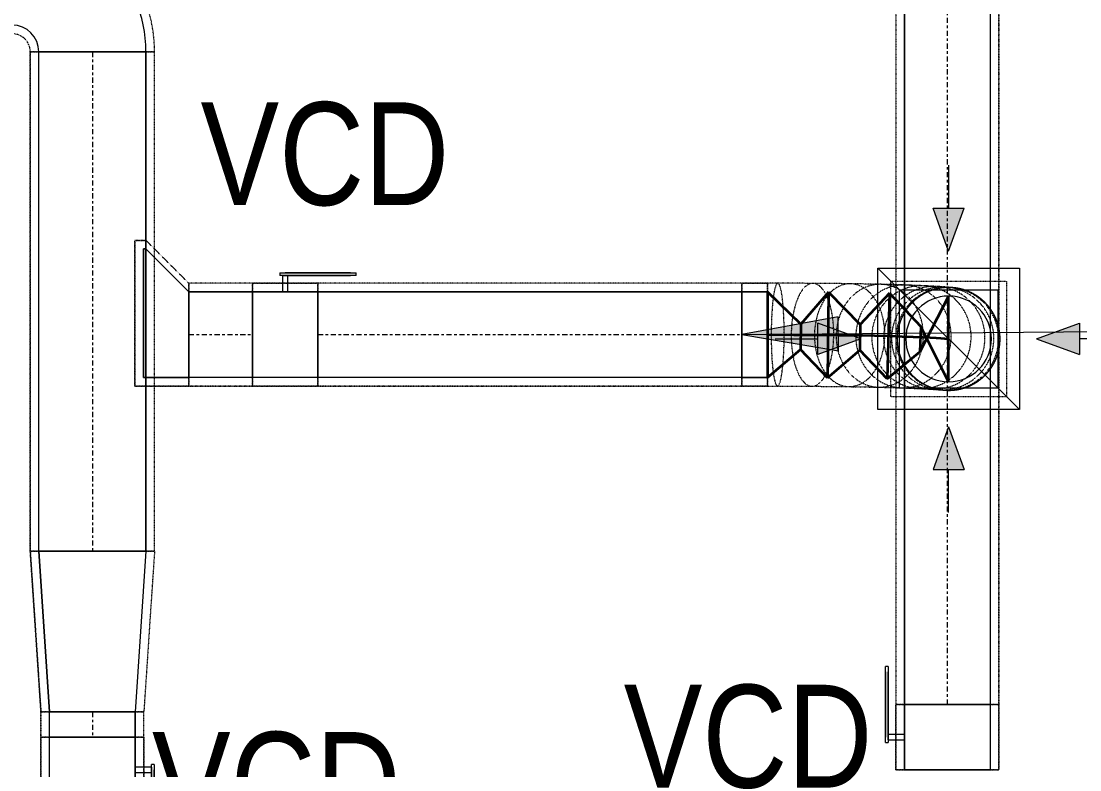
# Model space of a CAD drawing. Header units: inches. Extents: x -83664 to 20107, y -47222 to 19398.
# Drawn here: x 10344 to 12814, y -31436 to -29689 of the extents above; entities that cross this region are included whole.
import ezdxf

# ---------------------------------------------------------------- set-up
doc = ezdxf.new("R2010")
doc.units = ezdxf.units.IN
doc.header["$MEASUREMENT"] = 0
doc.linetypes.add('Center', pattern=[29.999999, 12, -6, 6, -6])
doc.linetypes.add('Hidden 0_50', pattern=[1.0584, 0.5292, -0.5292])
for name, color, linetype, lineweight in [('A-DETL-GENF', 7, 'Continuous', 9), ('G-ANNO-TEXT', 7, 'Continuous', 9), ('M-HVAC-CDFF', 7, 'Continuous', 9), ('M-HVAC-DUCT-CNTR', 7, 'Center', 9), ('M-HVAC-DUCT-IDEN', 7, 'Continuous', 18)]:
    doc.layers.add(name, color=color, linetype=linetype, lineweight=lineweight)
doc.layers.add('M-HVAC-DUCT', color=7, linetype='Continuous', lineweight=9, true_color=0xffe97f)
doc.layers.add('M-HVAC-DUCT-PATT', color=7, linetype='Continuous', lineweight=35, true_color=0x007f00)
doc.styles.add('Arial Narrow_21', font='ARIALN.TTF', dxfattribs={"height": 240})

# ---------------------------------------------------------------- blocks, each defined once
blk = doc.blocks.new('M_Rectangular Elbow - Radius - 0_75 W-V60-FIRST FLOOR AC CONDITIONING LAYOUT - PART A')
at = {"layer": 'M-HVAC-DUCT', "color": 6, "true_color": 0xff00ff}
for p, q in [((-125, 187.5), (125, 187.5)), ((125, 187.5), (-125, 187.5)), ((-187.5, 125), (-187.5, -125)), ((-187.5, -125), (-187.5, 125))]:
    blk.add_line(p, q, dxfattribs=at)
for radius, end in [(62.5, 360), (62.5, 0), (312.5, 0), (312.5, 0)]:
    blk.add_arc((-187.5, 187.5), radius, 270, end, dxfattribs=at)
blk = doc.blocks.new('GCE-AT-Return Air Rectangular Diffuser - 230x230-7597546-FIRST FLOOR AC CONDITIONING LAYOUT - PART A')
at = {"layer": 'A-DETL-GENF', "true_color": 0xff00ff}
for points in [[(0, 205), (36.4, 305), (-36.4, 305)], [(-305, -36.4), (-205, 0), (-305, 36.4)], [(305, -36.4), (305, 36.4), (205, 0)], [(36.4, -305), (0, -205), (-36.4, -305)]]:
    blk.add_hatch(color=6, dxfattribs=at).paths.add_polyline_path(points)
at = {"layer": 'A-DETL-GENF', "color": 6, "true_color": 0xff00ff}
for p, q in [((0, 405), (0, 305)), ((0, 205), (-36.4, 305)), ((-36.4, 305), (36.4, 305)), ((0, 205), (36.4, 305)), ((-165, 165), (165, 165)), ((-165, -165), (-165, 165)), ((-165, 165), (165, -165)), ((165, 165), (165, -165)), ((-205, 0), (-305, 36.4)), ((-305, -36.4), (-305, 36.4)), ((205, 0), (305, 36.4)), ((305, 36.4), (305, -36.4)), ((405, 0), (305, 0)), ((-405, 0), (-305, 0)), ((-205, 0), (-305, -36.4)), ((205, 0), (305, -36.4)), ((165, -165), (-165, -165)), ((0, -205), (-36.4, -305)), ((0, -205), (36.4, -305)), ((-36.4, -305), (36.4, -305)), ((0, -405), (0, -305))]:
    blk.add_line(p, q, dxfattribs=at)
blk = doc.blocks.new('M_Rectangular Transition - Length - Standard-7399478-FIRST FLOOR AC CONDITIONING LAYOUT - PART A')
at = {"layer": 'M-HVAC-DUCT', "color": 6, "true_color": 0xff00ff}
for p, q in [((0, 125), (0, -125)), ((0, 125), (375, 100)), ((0, 125), (375, 100)), ((0, -125), (0, 125)), ((375, -100), (375, 100)), ((375, 100), (375, -100)), ((0, -125), (375, -100)), ((375, -100), (0, -125))]:
    blk.add_line(p, q, dxfattribs=at)
blk = doc.blocks.new('M_Rectangular Tap - Beveled - Standard-7332043-FIRST FLOOR AC CONDITIONING LAYOUT - PART A')
at = {"layer": 'M-HVAC-DUCT', "color": 6, "true_color": 0xff00ff}
for p, q in [((100, 100), (-6.096, 100)), ((-6.096, 100), (100, 100)), ((-6.096, 100), (-6.096, -200)), ((-6.096, -200), (-6.096, 100)), ((100, 100), (100, -100)), ((100, -100), (100, 100)), ((0, -200), (100, -100)), ((0, -200), (100, -100)), ((-6.096, -200), (0, -200)), ((0, -200), (-6.096, -200))]:
    blk.add_line(p, q, dxfattribs=at)
blk = doc.blocks.new('M_Rectangular to Round Transition - Angle - 45 Degree-V62-FIRST FLOOR AC CONDITIONING LAYOUT - PART A')
at = {"layer": 'M-HVAC-DUCT', "color": 6, "true_color": 0xff00ff}
for p, q in [((0, 100), (60.4, 100)), ((60.4, 100), (0, 100)), ((0, 100), (0, -100)), ((0, -100), (0, 100)), ((60.4, 0), (60.4, 100)), ((60.4, 0), (60.4, 100)), ((60.4, -100), (60.4, 0)), ((60.4, -100), (60.4, 0)), ((0, -100), (60.4, -100)), ((60.4, -100), (0, -100))]:
    blk.add_line(p, q, dxfattribs=at)
blk = doc.blocks.new('M_Rectangular to Round Transition - Angle - 45 Degree-7626202-FIRST FLOOR AC CONDITIONING LAYOUT - PART A')
at = {"layer": 'M-HVAC-DUCT', "color": 6, "true_color": 0xff00ff}
for p, q in [((132975.6, 86453.8), (133205.6, 86453.8)), ((132975.6, 86223.8), (132975.6, 86453.8)), ((133205.6, 86453.8), (133205.6, 86223.8)), ((133205.6, 86223.8), (132975.6, 86223.8))]:
    blk.add_line(p, q, dxfattribs=at)
for start, end in [(90, 180), (0, 90), (180, 270), (270, 0)]:
    blk.add_arc((133090.6, 86338.8), 100, start, end, dxfattribs=at)
blk = doc.blocks.new('TEMW-ME-DMP-Volume Control Damper - Standard-7399617-FIRST FLOOR AC CONDITIONING LAYOUT - PART A')
at = {"layer": 'M-HVAC-DUCT', "color": 30, "true_color": 0xff7f00}
for p, q in [((-165.1, 138.1), (-165.1, 144.4)), ((-152.4, 144.4), (-165.1, 144.4)), ((-165.1, 138.1), (-152.4, 138.1)), ((0, 144.4), (-152.4, 144.4)), ((-152.4, 144.4), (0, 144.4)), ((0, 138.1), (-152.4, 138.1)), ((-152.4, 138.1), (0, 138.1)), ((-6.3, 100), (-6.3, 138.1)), ((6.4, 138.1), (-6.3, 138.1)), ((6.4, 138.1), (-6.3, 138.1)), ((12.7, 144.4), (0, 144.4)), ((0, 138.1), (12.7, 138.1)), ((6.4, 138.1), (6.4, 100)), ((12.7, 144.4), (12.7, 138.1)), ((-76.2, 100), (-76.2, -100)), ((-76.2, -100), (-76.2, 100)), ((76.2, 100), (-76.2, 100)), ((-76.2, 100), (76.2, 100)), ((-76.2, 100), (76.2, 100)), ((-6.3, 100), (6.4, 100)), ((-6.3, 100), (6.4, 100)), ((76.2, 100), (76.2, -100)), ((76.2, -100), (76.2, 100)), ((-76.2, -100), (76.2, -100)), ((-76.2, -100), (76.2, -100)), ((-76.2, -100), (76.2, -100))]:
    blk.add_line(p, q, dxfattribs=at)
blk = doc.blocks.new('TEMW-ME-DMP-Volume Control Damper - Standard-V100-FIRST FLOOR AC CONDITIONING LAYOUT - PART A')
at = {"layer": 'M-HVAC-DUCT', "color": 6, "true_color": 0xff00ff}
for p, q in [((-165.1, 138.1), (-165.1, 144.4)), ((-152.4, 144.4), (-165.1, 144.4)), ((-165.1, 138.1), (-152.4, 138.1)), ((0, 144.4), (-152.4, 144.4)), ((-152.4, 144.4), (0, 144.4)), ((0, 138.1), (-152.4, 138.1)), ((-152.4, 138.1), (0, 138.1)), ((-6.3, 100), (-6.3, 138.1)), ((6.4, 138.1), (-6.3, 138.1)), ((6.4, 138.1), (-6.3, 138.1)), ((12.7, 144.4), (0, 144.4)), ((0, 138.1), (12.7, 138.1)), ((6.4, 138.1), (6.4, 100)), ((12.7, 144.4), (12.7, 138.1)), ((-76.2, 100), (-76.2, -100)), ((-76.2, -100), (-76.2, 100)), ((76.2, 100), (-76.2, 100)), ((-76.2, 100), (76.2, 100)), ((-76.2, 100), (76.2, 100)), ((-6.3, 100), (6.4, 100)), ((-6.3, 100), (6.4, 100)), ((76.2, 100), (76.2, -100)), ((76.2, -100), (76.2, 100)), ((-76.2, -100), (76.2, -100)), ((-76.2, -100), (76.2, -100)), ((-76.2, -100), (76.2, -100))]:
    blk.add_line(p, q, dxfattribs=at)
blk = doc.blocks.new('TEMW-SMBZ-HO-BM-HVAC-00002_rvt-1-FIRST FLOOR AC CONDITIONING LAYOUT - PART A')
at = {"layer": 'M-HVAC-DUCT', "color": 30, "linetype": 'Hidden 0_50', "true_color": 0xff7f00}
for p, q in [((163841.5, 69786.3), (163841.5, 67088.9)), ((163841.5, 69786.3), (163841.5, 67088.9)), ((164081.5, 67088.9), (164081.5, 69786.3)), ((164081.5, 69786.3), (164081.5, 67088.9)), ((164081.5, 67088.9), (163841.5, 67088.9)), ((163841.5, 67088.9), (164081.5, 67088.9)), ((164081.5, 67088.9), (163841.5, 67088.9)), ((163841.5, 67088.9), (163841.5, 66936.5)), ((163841.5, 66936.5), (163841.5, 67088.9)), ((163841.5, 67088.9), (164081.5, 67088.9)), ((164081.5, 66936.5), (164081.5, 67088.9)), ((164081.5, 67088.9), (164081.5, 66936.5)), ((163841.5, 66936.5), (164081.5, 66936.5)), ((164081.5, 66936.5), (163841.5, 66936.5))]:
    blk.add_line(p, q, dxfattribs=at)
at = {"layer": 'M-HVAC-DUCT', "color": 30, "true_color": 0xff7f00}
for p, q in [((163861.5, 67088.9), (163861.5, 69786.3)), ((163861.5, 69786.3), (163861.5, 67088.9)), ((164061.5, 69786.3), (164061.5, 67088.9)), ((164061.5, 69786.3), (164061.5, 67088.9)), ((163861.5, 67088.9), (164061.5, 67088.9)), ((164061.5, 67088.9), (163861.5, 67088.9))]:
    blk.add_line(p, q, dxfattribs=at)
at = {"layer": 'M-HVAC-DUCT', "color": 6, "linetype": 'Hidden 0_50', "true_color": 0xff00ff}
for p, q in [((161821.5, 68611.5), (162111.5, 68611.5)), ((162111.5, 68611.5), (161821.5, 68611.5)), ((161821.5, 68611.5), (162111.5, 68611.5)), ((162111.5, 68611.5), (161821.5, 68611.5)), ((161821.5, 68611.5), (161821.5, 67446.4)), ((161821.5, 67446.4), (161821.5, 68611.5)), ((162111.5, 67446.4), (162111.5, 68611.5)), ((162111.5, 67446.4), (162111.5, 68611.5)), ((162065.4, 67831.8), (162065.4, 68171.8)), ((162065.4, 68171.8), (162091.5, 68171.8)), ((162091.5, 68171.8), (162065.4, 68171.8)), ((162065.4, 68171.8), (162065.4, 67831.8)), ((162091.5, 68171.8), (162191.5, 68071.8)), ((162191.5, 68071.8), (162091.5, 68171.8)), ((162191.5, 68071.8), (162191.5, 67831.8)), ((162191.5, 67831.8), (162191.5, 68071.8)), ((162191.5, 67831.8), (162191.5, 68071.8)), ((162191.5, 68071.8), (162191.5, 67831.8)), ((162340.3, 68071.8), (162191.5, 68071.8)), ((162340.3, 68071.8), (162191.5, 68071.8)), ((162340.3, 68071.8), (162340.3, 67831.8)), ((162492.7, 68071.8), (162340.3, 68071.8)), ((162340.3, 68071.8), (162492.7, 68071.8)), ((162340.3, 67831.8), (162340.3, 68071.8)), ((162340.3, 67831.8), (162340.3, 68071.8)), ((162340.3, 68071.8), (162340.3, 67831.8)), ((162492.7, 67831.8), (162492.7, 68071.8)), ((162492.7, 68071.8), (162492.7, 67831.8)), ((163481.7, 68071.8), (162492.7, 68071.8)), ((163481.7, 68071.8), (162492.7, 68071.8)), ((162492.7, 67831.8), (162492.7, 68071.8)), ((162492.7, 68071.8), (162492.7, 67831.8)), ((163481.7, 67831.8), (163481.7, 68071.8)), ((163481.7, 68071.8), (163481.7, 67831.8)), ((163481.7, 68071.8), (163542.1, 68071.8)), ((163542.1, 68071.8), (163481.7, 68071.8)), ((163481.7, 67831.8), (163481.7, 68071.8)), ((163481.7, 68071.8), (163481.7, 67831.8)), ((163565.8, 68071.8), (163542.1, 68071.8)), ((163542.1, 68071.8), (163542.1, 67831.8)), ((163542.1, 68071.8), (163542.1, 67831.8)), ((163542.1, 67951.8), (163542.1, 68071.8)), ((163542.1, 67951.8), (163542.1, 68071.8)), ((163647.5, 68071.4), (163565.8, 68071.8)), ((163734.9, 68070.5), (163647.7, 68071.4)), ((163806.1, 68069.2), (163735.4, 68070.5)), ((163862.5, 68067.5), (163806.9, 68069.1)), ((163829.4, 67806.8), (163829.4, 68076.8)), ((163829.4, 68076.8), (164099.4, 68076.8)), ((163905.7, 68065.8), (163863.7, 68067.5)), ((163937.3, 68064.2), (163907.2, 68065.8)), ((163958.6, 68062.8), (163939, 68064.1)), ((163971.5, 68061.7), (163960.8, 68062.6)), ((163977.1, 68061.1), (163973.9, 68061.4)), ((164099.4, 68076.8), (164099.4, 67806.8)), ((163542.1, 67831.8), (163542.1, 67951.8)), ((163542.1, 67831.8), (163542.1, 67951.8)), ((162191.5, 67831.8), (162065.4, 67831.8)), ((162065.4, 67831.8), (162191.5, 67831.8)), ((162191.5, 67831.8), (162340.3, 67831.8)), ((162340.3, 67831.8), (162191.5, 67831.8)), ((162340.3, 67831.8), (162492.7, 67831.8)), ((162492.7, 67831.8), (162340.3, 67831.8)), ((162492.7, 67831.8), (163481.7, 67831.8)), ((163481.7, 67831.8), (162492.7, 67831.8)), ((163481.7, 67831.8), (163542.1, 67831.8)), ((163542.1, 67831.8), (163481.7, 67831.8)), ((163542.1, 67831.8), (163565.3, 67831.8)), ((163565.3, 67831.8), (163645.9, 67831.4)), ((163645.8, 67831.4), (163731.9, 67830.5)), ((163731.4, 67830.5), (163801.2, 67829.2)), ((163800.4, 67829.2), (163855.5, 67827.7)), ((164099.4, 67806.8), (163829.4, 67806.8)), ((163854.4, 67827.7), (163896.1, 67826)), ((163894.7, 67826.1), (163924.6, 67824.5)), ((163922.8, 67824.6), (163942.3, 67823.3)), ((163940.2, 67823.5), (163950.8, 67822.6)), ((163948.4, 67822.8), (163951.6, 67822.4)), ((161821.5, 67446.4), (162111.5, 67446.4)), ((162111.5, 67446.4), (161821.5, 67446.4)), ((161821.5, 67446.4), (161846.5, 67071.4)), ((161846.5, 67071.4), (161821.5, 67446.4)), ((162111.5, 67446.4), (161821.5, 67446.4)), ((161821.5, 67446.4), (162111.5, 67446.4)), ((162111.5, 67446.4), (162086.5, 67071.4)), ((162111.5, 67446.4), (162086.5, 67071.4)), ((161846.5, 67071.4), (162086.5, 67071.4)), ((162086.5, 67071.4), (161846.5, 67071.4)), ((161846.5, 67071.4), (162086.5, 67071.4)), ((162086.5, 67071.4), (161846.5, 67071.4)), ((161846.5, 67071.4), (161846.5, 67012.7)), ((161846.5, 67012.7), (161846.5, 67071.4)), ((162086.5, 67012.7), (162086.5, 67071.4)), ((162086.5, 67012.7), (162086.5, 67071.4)), ((162086.5, 67012.7), (161846.5, 67012.7)), ((161846.5, 67012.7), (161846.5, 66860.3)), ((161846.5, 66860.3), (161846.5, 67012.7)), ((161846.5, 67012.7), (162086.5, 67012.7)), ((161846.5, 67012.7), (162086.5, 67012.7)), ((162086.5, 67012.7), (161846.5, 67012.7)), ((162086.5, 66860.3), (162086.5, 67012.7)), ((162086.5, 67012.7), (162086.5, 66860.3))]:
    blk.add_line(p, q, dxfattribs=at)
at = {"layer": 'M-HVAC-DUCT', "color": 6, "true_color": 0xff00ff}
for p, q in [((162091.5, 68611.5), (161841.5, 68611.5)), ((161841.5, 68611.5), (162091.5, 68611.5)), ((161841.5, 67446.4), (161841.5, 68611.5)), ((161841.5, 67446.4), (161841.5, 68611.5)), ((162091.5, 68611.5), (162091.5, 67446.4)), ((162091.5, 67446.4), (162091.5, 68611.5)), ((162085.4, 68151.8), (162091.5, 68151.8)), ((162085.4, 67851.8), (162085.4, 68151.8)), ((162085.4, 68151.8), (162085.4, 67851.8)), ((162091.5, 68151.8), (162085.4, 68151.8)), ((162091.5, 67851.8), (162091.5, 68151.8)), ((162091.5, 68151.8), (162091.5, 67851.8)), ((162191.5, 68051.8), (162191.5, 67851.8)), ((162191.5, 67851.8), (162191.5, 68051.8)), ((162191.5, 68051.8), (162340.3, 68051.8)), ((162340.3, 68051.8), (162191.5, 68051.8)), ((162340.3, 68051.8), (162340.3, 67851.8)), ((162340.3, 67851.8), (162340.3, 68051.8)), ((162492.7, 68051.8), (162492.7, 67851.8)), ((162492.7, 67851.8), (162492.7, 68051.8)), ((162492.7, 68051.8), (163481.7, 68051.8)), ((163481.7, 68051.8), (162492.7, 68051.8)), ((163481.7, 68051.8), (163481.7, 67851.8)), ((163481.7, 67851.8), (163481.7, 68051.8)), ((162091.5, 67851.8), (162085.4, 67851.8)), ((162085.4, 67851.8), (162091.5, 67851.8)), ((162340.3, 67851.8), (162191.5, 67851.8)), ((162340.3, 67851.8), (162191.5, 67851.8)), ((163481.7, 67851.8), (162492.7, 67851.8)), ((163481.7, 67851.8), (162492.7, 67851.8)), ((162091.5, 67446.4), (161841.5, 67446.4)), ((161841.5, 67446.4), (162091.5, 67446.4)), ((162066.5, 67071.4), (161866.5, 67071.4)), ((161866.5, 67071.4), (162066.5, 67071.4)), ((161866.5, 67012.7), (161866.5, 67071.4)), ((161866.5, 67012.7), (161866.5, 67071.4)), ((162066.5, 67071.4), (162066.5, 67012.7)), ((162066.5, 67012.7), (162066.5, 67071.4)), ((162066.5, 67012.7), (161866.5, 67012.7)), ((161866.5, 67012.7), (162066.5, 67012.7))]:
    blk.add_line(p, q, dxfattribs=at)
at = {"layer": 'M-HVAC-DUCT', "color": 6, "linetype": 'Hidden 0_50', "true_color": 0xff00ff}
for centre, radius, start, end in [((161779, 68611.5), 332.5, 0, 90), ((161779, 68611.5), 332.5, 0, 90), ((161779, 68611.5), 42.5, 0, 90), ((161779, 68611.5), 42.5, 0, 90), ((163964.4, 67941.8), 120, 89.248, 269.248), ((163964.4, 67941.8), 120, 90, 180), ((163964.4, 67941.8), 120, 269.248, 89.248), ((163964.4, 67941.8), 120, 0, 90), ((163964.4, 67941.8), 120, 180, 270), ((163964.4, 67941.8), 120, 270, 0)]:
    blk.add_arc(centre, radius, start, end, dxfattribs=at)
for points in [[(163565.8, 68071.8), (163564.4, 68071.8), (163561.8, 68069), (163558.1, 68056.9), (163554.9, 68037.6), (163552.4, 68012.5), (163550.8, 67983.2), (163550.2, 67951.8), (163550.7, 67920.4), (163552.1, 67891.1), (163554.5, 67865.9), (163557.6, 67846.6), (163561.3, 67834.5), (163563.9, 67831.8), (163565.3, 67831.8)], [(163565.3, 67831.8), (163566.6, 67831.8), (163569.2, 67834.5), (163573, 67846.6), (163576.2, 67865.9), (163578.7, 67891.1), (163580.3, 67920.4), (163580.8, 67951.8), (163580.4, 67983.2), (163578.9, 68012.5), (163576.5, 68037.6), (163573.4, 68056.9), (163569.7, 68069), (163567.1, 68071.8), (163565.8, 68071.8)], [(163647.5, 68071.4), (163643.1, 68071.4), (163634.5, 68068.7), (163622.3, 68056.6), (163611.8, 68037.4), (163603.7, 68012.2), (163598.5, 67983), (163596.5, 67951.6), (163598, 67920.2), (163602.9, 67890.9), (163610.7, 67865.7), (163620.9, 67846.4), (163633, 67834.2), (163641.5, 67831.4), (163645.9, 67831.4)], [(163645.9, 67831.4), (163650.3, 67831.4), (163658.9, 67834.1), (163671.1, 67846.2), (163681.6, 67865.5), (163689.8, 67890.6), (163695, 67919.9), (163696.9, 67951.3), (163695.4, 67982.7), (163690.6, 68012), (163682.8, 68037.1), (163672.5, 68056.5), (163660.5, 68068.6), (163651.9, 68071.4), (163647.5, 68071.4)], [(163734.7, 68070.5), (163727.5, 68070.5), (163713.2, 68067.9), (163693, 68055.9), (163675.6, 68036.7), (163662.1, 68011.6), (163653.5, 67982.4), (163650.4, 67951), (163652.9, 67919.6), (163660.8, 67890.2), (163673.8, 67865), (163690.8, 67845.6), (163710.7, 67833.4), (163724.9, 67830.6), (163732.1, 67830.5)], [(163805.2, 68069.2), (163796.3, 68069.2), (163778.6, 68066.6), (163753.6, 68054.7), (163732, 68035.6), (163715.4, 68010.6), (163704.7, 67981.4), (163700.8, 67950), (163703.9, 67918.6), (163713.8, 67889.2), (163729.8, 67864), (163750.9, 67844.5), (163775.6, 67832.2), (163793.3, 67829.3), (163802.1, 67829.2)], [(163732.1, 67830.5), (163739.3, 67830.5), (163753.6, 67833.1), (163773.8, 67845.1), (163791.2, 67864.3), (163804.7, 67889.4), (163813.3, 67918.6), (163816.4, 67950), (163813.9, 67981.4), (163806, 68010.8), (163793, 68036), (163776, 68055.4), (163756.1, 68067.6), (163741.9, 68070.5), (163734.7, 68070.5)], [(163860.6, 68067.6), (163850.9, 68067.7), (163831.5, 68065.1), (163804.2, 68053.3), (163780.6, 68034.2), (163762.4, 68009.3), (163750.8, 67980.1), (163746.5, 67948.7), (163749.9, 67917.3), (163760.7, 67887.9), (163778.3, 67862.6), (163801.3, 67843.1), (163828.3, 67830.7), (163847.7, 67827.7), (163857.4, 67827.6)], [(163902.6, 68065.9), (163892.5, 68066), (163872.2, 68063.5), (163843.8, 68051.7), (163819.2, 68032.7), (163800.3, 68007.8), (163788.2, 67978.6), (163783.7, 67947.3), (163787.3, 67915.8), (163798.6, 67886.4), (163816.9, 67861.1), (163840.9, 67841.5), (163869, 67829.1), (163889.2, 67826.1), (163899.3, 67826)], [(163802.1, 67829.2), (163811, 67829.1), (163828.8, 67831.7), (163853.8, 67843.6), (163875.3, 67862.7), (163892, 67887.7), (163902.6, 67916.9), (163906.5, 67948.3), (163903.4, 67979.7), (163893.5, 68009.1), (163877.5, 68034.4), (163856.4, 68053.8), (163831.8, 68066.2), (163814.1, 68069.1), (163805.2, 68069.2)], [(163932.6, 68064.3), (163922.2, 68064.5), (163901.6, 68062), (163872.6, 68050.2), (163847.6, 68031.2), (163828.2, 68006.3), (163815.9, 67977.2), (163811.4, 67945.8), (163815, 67914.4), (163826.6, 67884.9), (163845.2, 67859.6), (163869.7, 67840), (163898.4, 67827.5), (163919, 67824.5), (163929.3, 67824.4)], [(163952.1, 68063), (163941.7, 68063.2), (163920.8, 68060.7), (163891.6, 68048.9), (163866.3, 68029.9), (163846.8, 68005), (163834.3, 67975.9), (163829.8, 67944.6), (163833.5, 67913.1), (163845.2, 67883.7), (163864, 67858.3), (163888.7, 67838.7), (163917.7, 67826.2), (163938.5, 67823.2), (163948.9, 67823)], [(163962.7, 68062.1), (163952.3, 68062.2), (163931.3, 68059.8), (163901.9, 68048), (163876.5, 68029.1), (163856.9, 68004.2), (163844.4, 67975.1), (163839.9, 67943.7), (163843.6, 67912.2), (163855.3, 67882.8), (163874.3, 67857.4), (163899.1, 67837.8), (163928.2, 67825.3), (163949.1, 67822.3), (163959.6, 67822.1)], [(163965.9, 68061.8), (163955.5, 68061.9), (163934.5, 68059.4), (163905, 68047.7), (163879.7, 68028.7), (163860, 68003.8), (163847.5, 67974.7), (163843, 67943.4), (163846.7, 67911.9), (163858.4, 67882.5), (163877.4, 67857.1), (163902.3, 67837.5), (163931.4, 67825), (163952.3, 67821.9), (163962.8, 67821.8)], [(163857.4, 67827.6), (163867.1, 67827.5), (163886.5, 67830.1), (163913.9, 67841.9), (163937.4, 67861), (163955.6, 67885.9), (163967.3, 67915.1), (163971.5, 67946.5), (163968.1, 67977.9), (163957.3, 68007.3), (163939.7, 68032.6), (163916.7, 68052.1), (163889.7, 68064.5), (163870.4, 68067.5), (163860.6, 68067.6)], [(163899.3, 67826), (163909.4, 67825.8), (163929.7, 67828.4), (163958.1, 67840.2), (163982.6, 67859.2), (164001.6, 67884.1), (164013.7, 67913.2), (164018.1, 67944.6), (164014.6, 67976.1), (164003.3, 68005.5), (163985, 68030.8), (163961, 68050.4), (163932.9, 68062.8), (163912.7, 68065.8), (163902.6, 68065.9)], [(163929.3, 67824.4), (163939.6, 67824.3), (163960.3, 67826.8), (163989.3, 67838.5), (164014.3, 67857.5), (164033.6, 67882.4), (164046, 67911.5), (164050.5, 67942.9), (164046.8, 67974.4), (164035.3, 68003.8), (164016.6, 68029.2), (163992.1, 68048.7), (163963.5, 68061.2), (163942.9, 68064.2), (163932.6, 68064.3)], [(163948.9, 67823), (163959.3, 67822.9), (163980.2, 67825.4), (164009.4, 67837.2), (164034.7, 67856.1), (164054.2, 67881), (164066.7, 67910.1), (164071.2, 67941.5), (164067.5, 67973), (164055.8, 68002.4), (164037, 68027.8), (164012.3, 68047.4), (163983.3, 68059.9), (163962.5, 68062.9), (163952.1, 68063)], [(163959.6, 67822.1), (163970, 67822), (163991, 67824.5), (164020.4, 67836.2), (164045.7, 67855.2), (164065.3, 67880.1), (164077.8, 67909.2), (164082.4, 67940.5), (164078.7, 67972), (164066.9, 68001.4), (164048, 68026.8), (164023.1, 68046.4), (163994.1, 68058.9), (163973.2, 68062), (163962.7, 68062.1)], [(163962.8, 67821.8), (163973.2, 67821.6), (163994.2, 67824.1), (164023.7, 67835.9), (164049, 67854.8), (164068.7, 67879.7), (164081.2, 67908.8), (164085.7, 67940.2), (164082, 67971.6), (164070.3, 68001.1), (164051.3, 68026.5), (164026.4, 68046.1), (163997.3, 68058.6), (163976.4, 68061.6), (163965.9, 68061.8)]]:
    blk.add_open_spline(points, degree=3, dxfattribs=at)
at = {"layer": 'M-HVAC-DUCT-CNTR', "color": 30, "true_color": 0xff7f00}
blk.add_line((163961.5, 67088.9), (163961.5, 69786.3), dxfattribs=at)
at = {"layer": 'M-HVAC-DUCT-CNTR', "color": 6, "true_color": 0xff00ff}
for p, q in [((161966.5, 68611.5), (161966.5, 67446.4)), ((162191.5, 67951.8), (162340.3, 67951.8)), ((162492.7, 67951.8), (163481.7, 67951.8)), ((161966.5, 67071.4), (161966.5, 67012.7))]:
    blk.add_line(p, q, dxfattribs=at)
at = {"layer": 'M-HVAC-DUCT-CNTR', "color": 6, "linetype": 'Continuous', "lineweight": 35, "true_color": 0xff00ff}
blk.add_open_spline([(163542.1, 67951.8), (163884.3, 67951.8), (163964.4, 67941.8), (163964.4, 67941.8)], degree=3, dxfattribs=at)
at = {"layer": 'M-HVAC-DUCT-PATT', "color": 6, "true_color": 0xff00ff}
for p, q in [((163542.1, 68051.8), (163619.2, 67976.6)), ((163542.1, 68051.8), (163542.1, 67851.8)), ((163542.1, 68051.8), (163542.1, 67851.8)), ((163683.7, 68051.1), (163619.2, 67976.6)), ((163683.7, 68051.1), (163681.8, 67851.1)), ((163683.7, 68051.1), (163681.8, 67851.1)), ((163683.7, 68051.1), (163758.3, 67975.1)), ((163826.4, 68048.6), (163758.3, 67975.1)), ((163826.4, 68048.6), (163821, 67848.7)), ((163826.4, 68048.6), (163821, 67848.7)), ((163826.4, 68048.6), (163899.8, 67971)), ((163964.4, 68041.8), (163897.1, 67911.9)), ((163964.4, 67841.8), (163964.4, 68041.8)), ((163619.2, 67976.6), (163619, 67917.4)), ((163758.3, 67975.1), (163757.3, 67915.9)), ((163899.8, 67971), (163897.1, 67911.9)), ((163964.4, 67841.8), (163899.8, 67971)), ((163542.1, 67851.8), (163619, 67917.4)), ((163681.8, 67851.1), (163619, 67917.4)), ((163681.8, 67851.1), (163757.3, 67915.9)), ((163821, 67848.7), (163757.3, 67915.9)), ((163821, 67848.7), (163897.1, 67911.9))]:
    blk.add_line(p, q, dxfattribs=at)
at = {"layer": 'M-HVAC-CDFF', "color": 6, "linetype": 'Hidden 0_50', "lineweight": 9, "true_color": 0xff00ff}
blk.add_blockref('GCE-AT-Return Air Rectangular Diffuser - 230x230-7597546-FIRST FLOOR AC CONDITIONING LAYOUT - PART A', (163964.4, 67941.8), dxfattribs=at)
at = {"layer": 'M-HVAC-DUCT', "color": 6, "linetype": 'Hidden 0_50', "lineweight": 9, "true_color": 0xff00ff}
for name, p, rotation in [('M_Rectangular Elbow - Radius - 0_75 W-V60-FIRST FLOOR AC CONDITIONING LAYOUT - PART A', (161966.5, 68799), 90), ('M_Rectangular Transition - Length - Standard-7399478-FIRST FLOOR AC CONDITIONING LAYOUT - PART A', (161966.5, 67446.4), 270)]:
    blk.add_blockref(name, p, dxfattribs=dict(at, rotation=rotation))
at = {"layer": 'M-HVAC-DUCT', "color": 6, "linetype": 'Hidden 0_50', "lineweight": 9, "true_color": 0xff00ff, "extrusion": (0, 0, -1)}
for name, p, rotation in [('M_Rectangular Tap - Beveled - Standard-7332043-FIRST FLOOR AC CONDITIONING LAYOUT - PART A', (-162091.5, 67951.8), 180), ('TEMW-ME-DMP-Volume Control Damper - Standard-7399617-FIRST FLOOR AC CONDITIONING LAYOUT - PART A', (-163961.5, 67012.7), 270), ('TEMW-ME-DMP-Volume Control Damper - Standard-V100-FIRST FLOOR AC CONDITIONING LAYOUT - PART A', (-161966.5, 66936.5), 90)]:
    blk.add_blockref(name, p, dxfattribs=dict(at, rotation=rotation))
blk.add_blockref('TEMW-ME-DMP-Volume Control Damper - Standard-V100-FIRST FLOOR AC CONDITIONING LAYOUT - PART A', (-162416.5, 67951.8), dxfattribs=at)
at = {"layer": 'M-HVAC-DUCT', "color": 6, "linetype": 'Hidden 0_50', "lineweight": 9, "true_color": 0xff00ff}
for name, p in [('M_Rectangular to Round Transition - Angle - 45 Degree-7626202-FIRST FLOOR AC CONDITIONING LAYOUT - PART A', (30873.8, -18397.1)), ('M_Rectangular to Round Transition - Angle - 45 Degree-V62-FIRST FLOOR AC CONDITIONING LAYOUT - PART A', (163481.7, 67951.8))]:
    blk.add_blockref(name, p, dxfattribs=at)
blk = doc.blocks.new('TEMW-SMBZ-HO-BM-HVAC-00002_rvt-2-FIRST FLOOR AC CONDITIONING LAYOUT - PART A')
at = {"layer": 'M-HVAC-DUCT', "color": 30, "linetype": 'Hidden 0_50', "true_color": 0xff7f00}
for p, q in [((163841.5, 69786.3), (163841.5, 67088.9)), ((163841.5, 69786.3), (163841.5, 67088.9)), ((164081.5, 67088.9), (164081.5, 69786.3)), ((164081.5, 69786.3), (164081.5, 67088.9)), ((164081.5, 67088.9), (163841.5, 67088.9)), ((163841.5, 67088.9), (164081.5, 67088.9)), ((164081.5, 67088.9), (163841.5, 67088.9)), ((163841.5, 67088.9), (163841.5, 66936.5)), ((163841.5, 66936.5), (163841.5, 67088.9)), ((163841.5, 67088.9), (164081.5, 67088.9)), ((164081.5, 66936.5), (164081.5, 67088.9)), ((164081.5, 67088.9), (164081.5, 66936.5)), ((163841.5, 66936.5), (164081.5, 66936.5)), ((164081.5, 66936.5), (163841.5, 66936.5))]:
    blk.add_line(p, q, dxfattribs=at)
at = {"layer": 'M-HVAC-DUCT', "color": 30, "true_color": 0xff7f00}
for p, q in [((163861.5, 67088.9), (163861.5, 69786.3)), ((163861.5, 69786.3), (163861.5, 67088.9)), ((164061.5, 69786.3), (164061.5, 67088.9)), ((164061.5, 69786.3), (164061.5, 67088.9)), ((163861.5, 67088.9), (164061.5, 67088.9)), ((164061.5, 67088.9), (163861.5, 67088.9))]:
    blk.add_line(p, q, dxfattribs=at)
at = {"layer": 'M-HVAC-DUCT', "color": 6, "linetype": 'Hidden 0_50', "true_color": 0xff00ff}
for p, q in [((161821.5, 68611.5), (162111.5, 68611.5)), ((162111.5, 68611.5), (161821.5, 68611.5)), ((161821.5, 68611.5), (162111.5, 68611.5)), ((162111.5, 68611.5), (161821.5, 68611.5)), ((161821.5, 68611.5), (161821.5, 67446.4)), ((161821.5, 67446.4), (161821.5, 68611.5)), ((162111.5, 67446.4), (162111.5, 68611.5)), ((162111.5, 67446.4), (162111.5, 68611.5)), ((162065.4, 67831.8), (162065.4, 68171.8)), ((162065.4, 68171.8), (162091.5, 68171.8)), ((162091.5, 68171.8), (162065.4, 68171.8)), ((162065.4, 68171.8), (162065.4, 67831.8)), ((162091.5, 68171.8), (162191.5, 68071.8)), ((162191.5, 68071.8), (162091.5, 68171.8)), ((162191.5, 68071.8), (162191.5, 67831.8)), ((162191.5, 67831.8), (162191.5, 68071.8)), ((162191.5, 67831.8), (162191.5, 68071.8)), ((162191.5, 68071.8), (162191.5, 67831.8)), ((162340.3, 68071.8), (162191.5, 68071.8)), ((162340.3, 68071.8), (162191.5, 68071.8)), ((162340.3, 68071.8), (162340.3, 67831.8)), ((162492.7, 68071.8), (162340.3, 68071.8)), ((162340.3, 68071.8), (162492.7, 68071.8)), ((162340.3, 67831.8), (162340.3, 68071.8)), ((162340.3, 67831.8), (162340.3, 68071.8)), ((162340.3, 68071.8), (162340.3, 67831.8)), ((162492.7, 67831.8), (162492.7, 68071.8)), ((162492.7, 68071.8), (162492.7, 67831.8)), ((163481.7, 68071.8), (162492.7, 68071.8)), ((163481.7, 68071.8), (162492.7, 68071.8)), ((162492.7, 67831.8), (162492.7, 68071.8)), ((162492.7, 68071.8), (162492.7, 67831.8)), ((163481.7, 67831.8), (163481.7, 68071.8)), ((163481.7, 68071.8), (163481.7, 67831.8)), ((163481.7, 68071.8), (163542.1, 68071.8)), ((163542.1, 68071.8), (163481.7, 68071.8)), ((163481.7, 67831.8), (163481.7, 68071.8)), ((163481.7, 68071.8), (163481.7, 67831.8)), ((163565.8, 68071.8), (163542.1, 68071.8)), ((163542.1, 68071.8), (163542.1, 67831.8)), ((163542.1, 68071.8), (163542.1, 67831.8)), ((163542.1, 67951.8), (163542.1, 68071.8)), ((163542.1, 67951.8), (163542.1, 68071.8)), ((163647.5, 68071.4), (163565.8, 68071.8)), ((163734.9, 68070.5), (163647.7, 68071.4)), ((163806.1, 68069.2), (163735.4, 68070.5)), ((163862.5, 68067.5), (163806.9, 68069.1)), ((163829.4, 67806.8), (163829.4, 68076.8)), ((163829.4, 68076.8), (164099.4, 68076.8)), ((163905.7, 68065.8), (163863.7, 68067.5)), ((163937.3, 68064.2), (163907.2, 68065.8)), ((163958.6, 68062.8), (163939, 68064.1)), ((163971.5, 68061.7), (163960.8, 68062.6)), ((163977.1, 68061.1), (163973.9, 68061.4)), ((164099.4, 68076.8), (164099.4, 67806.8)), ((163542.1, 67831.8), (163542.1, 67951.8)), ((163542.1, 67831.8), (163542.1, 67951.8)), ((162191.5, 67831.8), (162065.4, 67831.8)), ((162065.4, 67831.8), (162191.5, 67831.8)), ((162191.5, 67831.8), (162340.3, 67831.8)), ((162340.3, 67831.8), (162191.5, 67831.8)), ((162340.3, 67831.8), (162492.7, 67831.8)), ((162492.7, 67831.8), (162340.3, 67831.8)), ((162492.7, 67831.8), (163481.7, 67831.8)), ((163481.7, 67831.8), (162492.7, 67831.8)), ((163481.7, 67831.8), (163542.1, 67831.8)), ((163542.1, 67831.8), (163481.7, 67831.8)), ((163542.1, 67831.8), (163565.3, 67831.8)), ((163565.3, 67831.8), (163645.9, 67831.4)), ((163645.8, 67831.4), (163731.9, 67830.5)), ((163731.4, 67830.5), (163801.2, 67829.2)), ((163800.4, 67829.2), (163855.5, 67827.7)), ((164099.4, 67806.8), (163829.4, 67806.8)), ((163854.4, 67827.7), (163896.1, 67826)), ((163894.7, 67826.1), (163924.6, 67824.5)), ((163922.8, 67824.6), (163942.3, 67823.3)), ((163940.2, 67823.5), (163950.8, 67822.6)), ((163948.4, 67822.8), (163951.6, 67822.4)), ((161821.5, 67446.4), (162111.5, 67446.4)), ((162111.5, 67446.4), (161821.5, 67446.4)), ((161821.5, 67446.4), (161846.5, 67071.4)), ((161846.5, 67071.4), (161821.5, 67446.4)), ((162111.5, 67446.4), (161821.5, 67446.4)), ((161821.5, 67446.4), (162111.5, 67446.4)), ((162111.5, 67446.4), (162086.5, 67071.4)), ((162111.5, 67446.4), (162086.5, 67071.4)), ((161846.5, 67071.4), (162086.5, 67071.4)), ((162086.5, 67071.4), (161846.5, 67071.4)), ((161846.5, 67071.4), (162086.5, 67071.4)), ((162086.5, 67071.4), (161846.5, 67071.4)), ((161846.5, 67071.4), (161846.5, 67012.7)), ((161846.5, 67012.7), (161846.5, 67071.4)), ((162086.5, 67012.7), (162086.5, 67071.4)), ((162086.5, 67012.7), (162086.5, 67071.4)), ((162086.5, 67012.7), (161846.5, 67012.7)), ((161846.5, 67012.7), (161846.5, 66860.3)), ((161846.5, 66860.3), (161846.5, 67012.7)), ((161846.5, 67012.7), (162086.5, 67012.7)), ((161846.5, 67012.7), (162086.5, 67012.7)), ((162086.5, 67012.7), (161846.5, 67012.7)), ((162086.5, 66860.3), (162086.5, 67012.7)), ((162086.5, 67012.7), (162086.5, 66860.3))]:
    blk.add_line(p, q, dxfattribs=at)
at = {"layer": 'M-HVAC-DUCT', "color": 6, "true_color": 0xff00ff}
for p, q in [((162091.5, 68611.5), (161841.5, 68611.5)), ((161841.5, 68611.5), (162091.5, 68611.5)), ((161841.5, 67446.4), (161841.5, 68611.5)), ((161841.5, 67446.4), (161841.5, 68611.5)), ((162091.5, 68611.5), (162091.5, 67446.4)), ((162091.5, 67446.4), (162091.5, 68611.5)), ((162085.4, 68151.8), (162091.5, 68151.8)), ((162085.4, 67851.8), (162085.4, 68151.8)), ((162085.4, 68151.8), (162085.4, 67851.8)), ((162091.5, 68151.8), (162085.4, 68151.8)), ((162091.5, 67851.8), (162091.5, 68151.8)), ((162091.5, 68151.8), (162091.5, 67851.8)), ((162191.5, 68051.8), (162191.5, 67851.8)), ((162191.5, 67851.8), (162191.5, 68051.8)), ((162191.5, 68051.8), (162340.3, 68051.8)), ((162340.3, 68051.8), (162191.5, 68051.8)), ((162340.3, 68051.8), (162340.3, 67851.8)), ((162340.3, 67851.8), (162340.3, 68051.8)), ((162492.7, 68051.8), (162492.7, 67851.8)), ((162492.7, 67851.8), (162492.7, 68051.8)), ((162492.7, 68051.8), (163481.7, 68051.8)), ((163481.7, 68051.8), (162492.7, 68051.8)), ((163481.7, 68051.8), (163481.7, 67851.8)), ((163481.7, 67851.8), (163481.7, 68051.8)), ((162091.5, 67851.8), (162085.4, 67851.8)), ((162085.4, 67851.8), (162091.5, 67851.8)), ((162340.3, 67851.8), (162191.5, 67851.8)), ((162340.3, 67851.8), (162191.5, 67851.8)), ((163481.7, 67851.8), (162492.7, 67851.8)), ((163481.7, 67851.8), (162492.7, 67851.8)), ((162091.5, 67446.4), (161841.5, 67446.4)), ((161841.5, 67446.4), (162091.5, 67446.4)), ((162066.5, 67071.4), (161866.5, 67071.4)), ((161866.5, 67071.4), (162066.5, 67071.4)), ((161866.5, 67012.7), (161866.5, 67071.4)), ((161866.5, 67012.7), (161866.5, 67071.4)), ((162066.5, 67071.4), (162066.5, 67012.7)), ((162066.5, 67012.7), (162066.5, 67071.4)), ((162066.5, 67012.7), (161866.5, 67012.7)), ((161866.5, 67012.7), (162066.5, 67012.7))]:
    blk.add_line(p, q, dxfattribs=at)
at = {"layer": 'M-HVAC-DUCT', "color": 6, "linetype": 'Hidden 0_50', "true_color": 0xff00ff}
for centre, radius, start, end in [((161779, 68611.5), 332.5, 0, 90), ((161779, 68611.5), 332.5, 0, 90), ((161779, 68611.5), 42.5, 0, 90), ((161779, 68611.5), 42.5, 0, 90), ((163964.4, 67941.8), 120, 89.248, 269.248), ((163964.4, 67941.8), 120, 90, 180), ((163964.4, 67941.8), 120, 269.248, 89.248), ((163964.4, 67941.8), 120, 0, 90), ((163964.4, 67941.8), 120, 180, 270), ((163964.4, 67941.8), 120, 270, 0)]:
    blk.add_arc(centre, radius, start, end, dxfattribs=at)
for points in [[(163565.8, 68071.8), (163564.4, 68071.8), (163561.8, 68069), (163558.1, 68056.9), (163554.9, 68037.6), (163552.4, 68012.5), (163550.8, 67983.2), (163550.2, 67951.8), (163550.7, 67920.4), (163552.1, 67891.1), (163554.5, 67865.9), (163557.6, 67846.6), (163561.3, 67834.5), (163563.9, 67831.8), (163565.3, 67831.8)], [(163565.3, 67831.8), (163566.6, 67831.8), (163569.2, 67834.5), (163573, 67846.6), (163576.2, 67865.9), (163578.7, 67891.1), (163580.3, 67920.4), (163580.8, 67951.8), (163580.4, 67983.2), (163578.9, 68012.5), (163576.5, 68037.6), (163573.4, 68056.9), (163569.7, 68069), (163567.1, 68071.8), (163565.8, 68071.8)], [(163647.5, 68071.4), (163643.1, 68071.4), (163634.5, 68068.7), (163622.3, 68056.6), (163611.8, 68037.4), (163603.7, 68012.2), (163598.5, 67983), (163596.5, 67951.6), (163598, 67920.2), (163602.9, 67890.9), (163610.7, 67865.7), (163620.9, 67846.4), (163633, 67834.2), (163641.5, 67831.4), (163645.9, 67831.4)], [(163645.9, 67831.4), (163650.3, 67831.4), (163658.9, 67834.1), (163671.1, 67846.2), (163681.6, 67865.5), (163689.8, 67890.6), (163695, 67919.9), (163696.9, 67951.3), (163695.4, 67982.7), (163690.6, 68012), (163682.8, 68037.1), (163672.5, 68056.5), (163660.5, 68068.6), (163651.9, 68071.4), (163647.5, 68071.4)], [(163734.7, 68070.5), (163727.5, 68070.5), (163713.2, 68067.9), (163693, 68055.9), (163675.6, 68036.7), (163662.1, 68011.6), (163653.5, 67982.4), (163650.4, 67951), (163652.9, 67919.6), (163660.8, 67890.2), (163673.8, 67865), (163690.8, 67845.6), (163710.7, 67833.4), (163724.9, 67830.6), (163732.1, 67830.5)], [(163805.2, 68069.2), (163796.3, 68069.2), (163778.6, 68066.6), (163753.6, 68054.7), (163732, 68035.6), (163715.4, 68010.6), (163704.7, 67981.4), (163700.8, 67950), (163703.9, 67918.6), (163713.8, 67889.2), (163729.8, 67864), (163750.9, 67844.5), (163775.6, 67832.2), (163793.3, 67829.3), (163802.1, 67829.2)], [(163732.1, 67830.5), (163739.3, 67830.5), (163753.6, 67833.1), (163773.8, 67845.1), (163791.2, 67864.3), (163804.7, 67889.4), (163813.3, 67918.6), (163816.4, 67950), (163813.9, 67981.4), (163806, 68010.8), (163793, 68036), (163776, 68055.4), (163756.1, 68067.6), (163741.9, 68070.5), (163734.7, 68070.5)], [(163860.6, 68067.6), (163850.9, 68067.7), (163831.5, 68065.1), (163804.2, 68053.3), (163780.6, 68034.2), (163762.4, 68009.3), (163750.8, 67980.1), (163746.5, 67948.7), (163749.9, 67917.3), (163760.7, 67887.9), (163778.3, 67862.6), (163801.3, 67843.1), (163828.3, 67830.7), (163847.7, 67827.7), (163857.4, 67827.6)], [(163902.6, 68065.9), (163892.5, 68066), (163872.2, 68063.5), (163843.8, 68051.7), (163819.2, 68032.7), (163800.3, 68007.8), (163788.2, 67978.6), (163783.7, 67947.3), (163787.3, 67915.8), (163798.6, 67886.4), (163816.9, 67861.1), (163840.9, 67841.5), (163869, 67829.1), (163889.2, 67826.1), (163899.3, 67826)], [(163802.1, 67829.2), (163811, 67829.1), (163828.8, 67831.7), (163853.8, 67843.6), (163875.3, 67862.7), (163892, 67887.7), (163902.6, 67916.9), (163906.5, 67948.3), (163903.4, 67979.7), (163893.5, 68009.1), (163877.5, 68034.4), (163856.4, 68053.8), (163831.8, 68066.2), (163814.1, 68069.1), (163805.2, 68069.2)], [(163932.6, 68064.3), (163922.2, 68064.5), (163901.6, 68062), (163872.6, 68050.2), (163847.6, 68031.2), (163828.2, 68006.3), (163815.9, 67977.2), (163811.4, 67945.8), (163815, 67914.4), (163826.6, 67884.9), (163845.2, 67859.6), (163869.7, 67840), (163898.4, 67827.5), (163919, 67824.5), (163929.3, 67824.4)], [(163952.1, 68063), (163941.7, 68063.2), (163920.8, 68060.7), (163891.6, 68048.9), (163866.3, 68029.9), (163846.8, 68005), (163834.3, 67975.9), (163829.8, 67944.6), (163833.5, 67913.1), (163845.2, 67883.7), (163864, 67858.3), (163888.7, 67838.7), (163917.7, 67826.2), (163938.5, 67823.2), (163948.9, 67823)], [(163962.7, 68062.1), (163952.3, 68062.2), (163931.3, 68059.8), (163901.9, 68048), (163876.5, 68029.1), (163856.9, 68004.2), (163844.4, 67975.1), (163839.9, 67943.7), (163843.6, 67912.2), (163855.3, 67882.8), (163874.3, 67857.4), (163899.1, 67837.8), (163928.2, 67825.3), (163949.1, 67822.3), (163959.6, 67822.1)], [(163965.9, 68061.8), (163955.5, 68061.9), (163934.5, 68059.4), (163905, 68047.7), (163879.7, 68028.7), (163860, 68003.8), (163847.5, 67974.7), (163843, 67943.4), (163846.7, 67911.9), (163858.4, 67882.5), (163877.4, 67857.1), (163902.3, 67837.5), (163931.4, 67825), (163952.3, 67821.9), (163962.8, 67821.8)], [(163857.4, 67827.6), (163867.1, 67827.5), (163886.5, 67830.1), (163913.9, 67841.9), (163937.4, 67861), (163955.6, 67885.9), (163967.3, 67915.1), (163971.5, 67946.5), (163968.1, 67977.9), (163957.3, 68007.3), (163939.7, 68032.6), (163916.7, 68052.1), (163889.7, 68064.5), (163870.4, 68067.5), (163860.6, 68067.6)], [(163899.3, 67826), (163909.4, 67825.8), (163929.7, 67828.4), (163958.1, 67840.2), (163982.6, 67859.2), (164001.6, 67884.1), (164013.7, 67913.2), (164018.1, 67944.6), (164014.6, 67976.1), (164003.3, 68005.5), (163985, 68030.8), (163961, 68050.4), (163932.9, 68062.8), (163912.7, 68065.8), (163902.6, 68065.9)], [(163929.3, 67824.4), (163939.6, 67824.3), (163960.3, 67826.8), (163989.3, 67838.5), (164014.3, 67857.5), (164033.6, 67882.4), (164046, 67911.5), (164050.5, 67942.9), (164046.8, 67974.4), (164035.3, 68003.8), (164016.6, 68029.2), (163992.1, 68048.7), (163963.5, 68061.2), (163942.9, 68064.2), (163932.6, 68064.3)], [(163948.9, 67823), (163959.3, 67822.9), (163980.2, 67825.4), (164009.4, 67837.2), (164034.7, 67856.1), (164054.2, 67881), (164066.7, 67910.1), (164071.2, 67941.5), (164067.5, 67973), (164055.8, 68002.4), (164037, 68027.8), (164012.3, 68047.4), (163983.3, 68059.9), (163962.5, 68062.9), (163952.1, 68063)], [(163959.6, 67822.1), (163970, 67822), (163991, 67824.5), (164020.4, 67836.2), (164045.7, 67855.2), (164065.3, 67880.1), (164077.8, 67909.2), (164082.4, 67940.5), (164078.7, 67972), (164066.9, 68001.4), (164048, 68026.8), (164023.1, 68046.4), (163994.1, 68058.9), (163973.2, 68062), (163962.7, 68062.1)], [(163962.8, 67821.8), (163973.2, 67821.6), (163994.2, 67824.1), (164023.7, 67835.9), (164049, 67854.8), (164068.7, 67879.7), (164081.2, 67908.8), (164085.7, 67940.2), (164082, 67971.6), (164070.3, 68001.1), (164051.3, 68026.5), (164026.4, 68046.1), (163997.3, 68058.6), (163976.4, 68061.6), (163965.9, 68061.8)]]:
    blk.add_open_spline(points, degree=3, dxfattribs=at)
at = {"layer": 'M-HVAC-DUCT-CNTR', "color": 30, "true_color": 0xff7f00}
blk.add_line((163961.5, 67088.9), (163961.5, 69786.3), dxfattribs=at)
at = {"layer": 'M-HVAC-DUCT-CNTR', "color": 6, "true_color": 0xff00ff}
for p, q in [((161966.5, 68611.5), (161966.5, 67446.4)), ((162191.5, 67951.8), (162340.3, 67951.8)), ((162492.7, 67951.8), (163481.7, 67951.8)), ((161966.5, 67071.4), (161966.5, 67012.7))]:
    blk.add_line(p, q, dxfattribs=at)
at = {"layer": 'M-HVAC-DUCT-CNTR', "color": 6, "linetype": 'Continuous', "lineweight": 35, "true_color": 0xff00ff}
blk.add_open_spline([(163542.1, 67951.8), (163884.3, 67951.8), (163964.4, 67941.8), (163964.4, 67941.8)], degree=3, dxfattribs=at)
at = {"layer": 'M-HVAC-DUCT-PATT', "color": 6, "true_color": 0xff00ff}
for p, q in [((163542.1, 68051.8), (163619.2, 67976.6)), ((163542.1, 68051.8), (163542.1, 67851.8)), ((163542.1, 68051.8), (163542.1, 67851.8)), ((163683.7, 68051.1), (163619.2, 67976.6)), ((163683.7, 68051.1), (163681.8, 67851.1)), ((163683.7, 68051.1), (163681.8, 67851.1)), ((163683.7, 68051.1), (163758.3, 67975.1)), ((163826.4, 68048.6), (163758.3, 67975.1)), ((163826.4, 68048.6), (163821, 67848.7)), ((163826.4, 68048.6), (163821, 67848.7)), ((163826.4, 68048.6), (163899.8, 67971)), ((163964.4, 68041.8), (163897.1, 67911.9)), ((163964.4, 67841.8), (163964.4, 68041.8)), ((163619.2, 67976.6), (163619, 67917.4)), ((163758.3, 67975.1), (163757.3, 67915.9)), ((163899.8, 67971), (163897.1, 67911.9)), ((163964.4, 67841.8), (163899.8, 67971)), ((163542.1, 67851.8), (163619, 67917.4)), ((163681.8, 67851.1), (163619, 67917.4)), ((163681.8, 67851.1), (163757.3, 67915.9)), ((163821, 67848.7), (163757.3, 67915.9)), ((163821, 67848.7), (163897.1, 67911.9))]:
    blk.add_line(p, q, dxfattribs=at)
at = {"layer": 'M-HVAC-CDFF', "color": 6, "linetype": 'Hidden 0_50', "lineweight": 9, "true_color": 0xff00ff}
blk.add_blockref('GCE-AT-Return Air Rectangular Diffuser - 230x230-7597546-FIRST FLOOR AC CONDITIONING LAYOUT - PART A', (163964.4, 67941.8), dxfattribs=at)
at = {"layer": 'M-HVAC-DUCT', "color": 6, "linetype": 'Hidden 0_50', "lineweight": 9, "true_color": 0xff00ff}
for name, p, rotation in [('M_Rectangular Elbow - Radius - 0_75 W-V60-FIRST FLOOR AC CONDITIONING LAYOUT - PART A', (161966.5, 68799), 90), ('M_Rectangular Transition - Length - Standard-7399478-FIRST FLOOR AC CONDITIONING LAYOUT - PART A', (161966.5, 67446.4), 270)]:
    blk.add_blockref(name, p, dxfattribs=dict(at, rotation=rotation))
at = {"layer": 'M-HVAC-DUCT', "color": 6, "linetype": 'Hidden 0_50', "lineweight": 9, "true_color": 0xff00ff, "extrusion": (0, 0, -1)}
for name, p, rotation in [('M_Rectangular Tap - Beveled - Standard-7332043-FIRST FLOOR AC CONDITIONING LAYOUT - PART A', (-162091.5, 67951.8), 180), ('TEMW-ME-DMP-Volume Control Damper - Standard-7399617-FIRST FLOOR AC CONDITIONING LAYOUT - PART A', (-163961.5, 67012.7), 270), ('TEMW-ME-DMP-Volume Control Damper - Standard-V100-FIRST FLOOR AC CONDITIONING LAYOUT - PART A', (-161966.5, 66936.5), 90)]:
    blk.add_blockref(name, p, dxfattribs=dict(at, rotation=rotation))
blk.add_blockref('TEMW-ME-DMP-Volume Control Damper - Standard-V100-FIRST FLOOR AC CONDITIONING LAYOUT - PART A', (-162416.5, 67951.8), dxfattribs=at)
at = {"layer": 'M-HVAC-DUCT', "color": 6, "linetype": 'Hidden 0_50', "lineweight": 9, "true_color": 0xff00ff}
for name, p in [('M_Rectangular to Round Transition - Angle - 45 Degree-7626202-FIRST FLOOR AC CONDITIONING LAYOUT - PART A', (30873.8, -18397.1)), ('M_Rectangular to Round Transition - Angle - 45 Degree-V62-FIRST FLOOR AC CONDITIONING LAYOUT - PART A', (163481.7, 67951.8))]:
    blk.add_blockref(name, p, dxfattribs=at)

msp = doc.modelspace()

# ---------------------------------------------------------------- hatches: boundary and pattern name
at = {"layer": 'M-HVAC-DUCT-IDEN', "lineweight": 9}
msp.add_hatch(color=256, dxfattribs=at).paths.add_polyline_path([(12025.1, -30420.4), (12250.4, -30458.2), (12249.7, -30378.9)])

# ---------------------------------------------------------------- linework, layer by layer
for p, q in [((12249.7, -30378.9), (12025.1, -30420.4)), ((12250.4, -30458.2), (12249.7, -30378.9)), ((12025.1, -30420.4), (13578.4, -30407.2)), ((12025.1, -30420.4), (12250.4, -30458.2))]:
    msp.add_line(p, q, dxfattribs=at)

# ---------------------------------------------------------------- block references
at = {"lineweight": 5}
for name in ['TEMW-SMBZ-HO-BM-HVAC-00002_rvt-1-FIRST FLOOR AC CONDITIONING LAYOUT - PART A', 'TEMW-SMBZ-HO-BM-HVAC-00002_rvt-2-FIRST FLOOR AC CONDITIONING LAYOUT - PART A']:
    msp.add_blockref(name, (-151456.7, -98372.2), dxfattribs=at)

# ---------------------------------------------------------------- texts
at = {"layer": 'G-ANNO-TEXT', "char_height": 240, "width": 733.544, "attachment_point": 1, "style": 'Arial Narrow_21'}
for insert in [(10762.2, -29878.2), (11749.7, -31237.3), (10648.9, -31347.5)]:
    msp.add_mtext('VCD', dxfattribs=dict(at, insert=insert))

doc.saveas('drawing.dxf')
